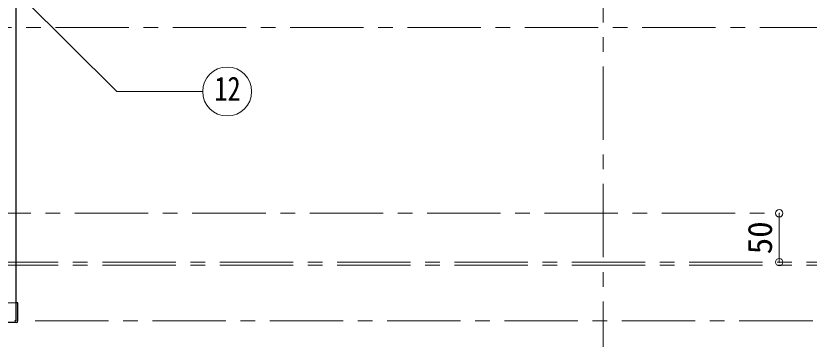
# Model space of a CAD drawing. Units: millimetres at full size, sheet at 1:15; details may follow other scales. Extents: x -3171 to 2904, y -2098 to 2117.
# Drawn here: x -346 to 465, y -1339 to -1009 of the extents above; entities that cross this region are included whole.
import ezdxf
from ezdxf.enums import TextEntityAlignment as Align

# ---------------------------------------------------------------- set-up
doc = ezdxf.new("R2010")
doc.units = ezdxf.units.MM
doc.header["$LTSCALE"] = 15
doc.header["$PDMODE"] = 32
doc.header["$PDSIZE"] = 7.5
doc.linetypes.add('CHAIN1', pattern=[8, 5, -1, 1, -1])
doc.linetypes.add('DASHED1', pattern=[1.8, 1.2, -0.6])
doc.layers.add('0-0_ﾚｲﾔ1', color=4, linetype='Continuous', lineweight=9)
doc.styles.add('ＭＳ ゴシック', font='')
doc.styles.get('ＭＳ ゴシック').set_extended_font_data('MS Gothic')

msp = doc.modelspace()

# ---------------------------------------------------------------- linework, layer by layer
at = {"layer": '0-0_ﾚｲﾔ1', "color": 7, "lineweight": 18}
for p in [(-504.01, -824.7), (-154.75, -1086.01)]:
    msp.add_line(p, (-242.71, -1086.01), dxfattribs=at)
at = {"layer": '0-0_ﾚｲﾔ1', "color": 5, "lineweight": 25}
for p, q in [((-345.38, -1319.65), (-345.38, -874.45)), ((-343.78, -1302.05), (-345.38, -1302.05)), ((-343.78, -1320.45), (-343.78, -1302.05)), ((-345.38, -1322.05), (-1855.38, -1322.05))]:
    msp.add_line(p, q, dxfattribs=at)
at = {"layer": '0-0_ﾚｲﾔ1', "linetype": 'CHAIN1'}
for p, q in [((254.62, -940.45), (254.62, -1585.45)), ((609.62, -1020.45), (-450.38, -1020.45)), ((-645.38, -1210.45), (434.62, -1210.45)), ((-377.38, -1260.45), (739.62, -1260.45)), ((-377.38, -1263.45), (804.62, -1263.45)), ((-326.18, -1320.45), (869.62, -1320.45))]:
    msp.add_line(p, q, dxfattribs=at)
at = {"layer": '0-0_ﾚｲﾔ1'}
msp.add_line((434.62, -1210.45), (434.62, -1260.45), dxfattribs=at)
at = {"layer": '0-0_ﾚｲﾔ1', "linetype": 'DASHED1'}
msp.add_line((-345.38, -1302.05), (-1855.38, -1302.05), dxfattribs=at)
at = {"layer": '0-0_ﾚｲﾔ1', "color": 7, "lineweight": 18}
msp.add_circle((-129.75, -1086.01), 25, dxfattribs=at)
at = {"layer": '0-0_ﾚｲﾔ1', "color": 5, "lineweight": 25}
for centre, radius in [((-346.98, -1318.85), 1.6), ((-346.18, -1319.65), 0.8), ((-345.38, -1320.45), 1.6)]:
    msp.add_arc(centre, radius, 270, 0, dxfattribs=at)
at = {"layer": '0-0_ﾚｲﾔ1', "color": 1}
for p in [(434.62, -1210.45), (434.62, -1260.45)]:
    msp.add_point(p, dxfattribs=at)

# ---------------------------------------------------------------- texts
at = {"layer": '0-0_ﾚｲﾔ1', "color": 7, "style": 'ＭＳ ゴシック', "width": 0.8}
msp.add_text('12', height=24.74, dxfattribs=at).set_placement((-142.88, -1102.88), align=Align.BOTTOM_LEFT)
at = {"layer": '0-0_ﾚｲﾔ1', "color": 7, "style": 'ＭＳ ゴシック'}
msp.add_text('50', height=24.74, rotation=90, dxfattribs=at).set_placement((434.62, -1252.33), align=Align.BOTTOM_LEFT)

doc.saveas('drawing.dxf')
